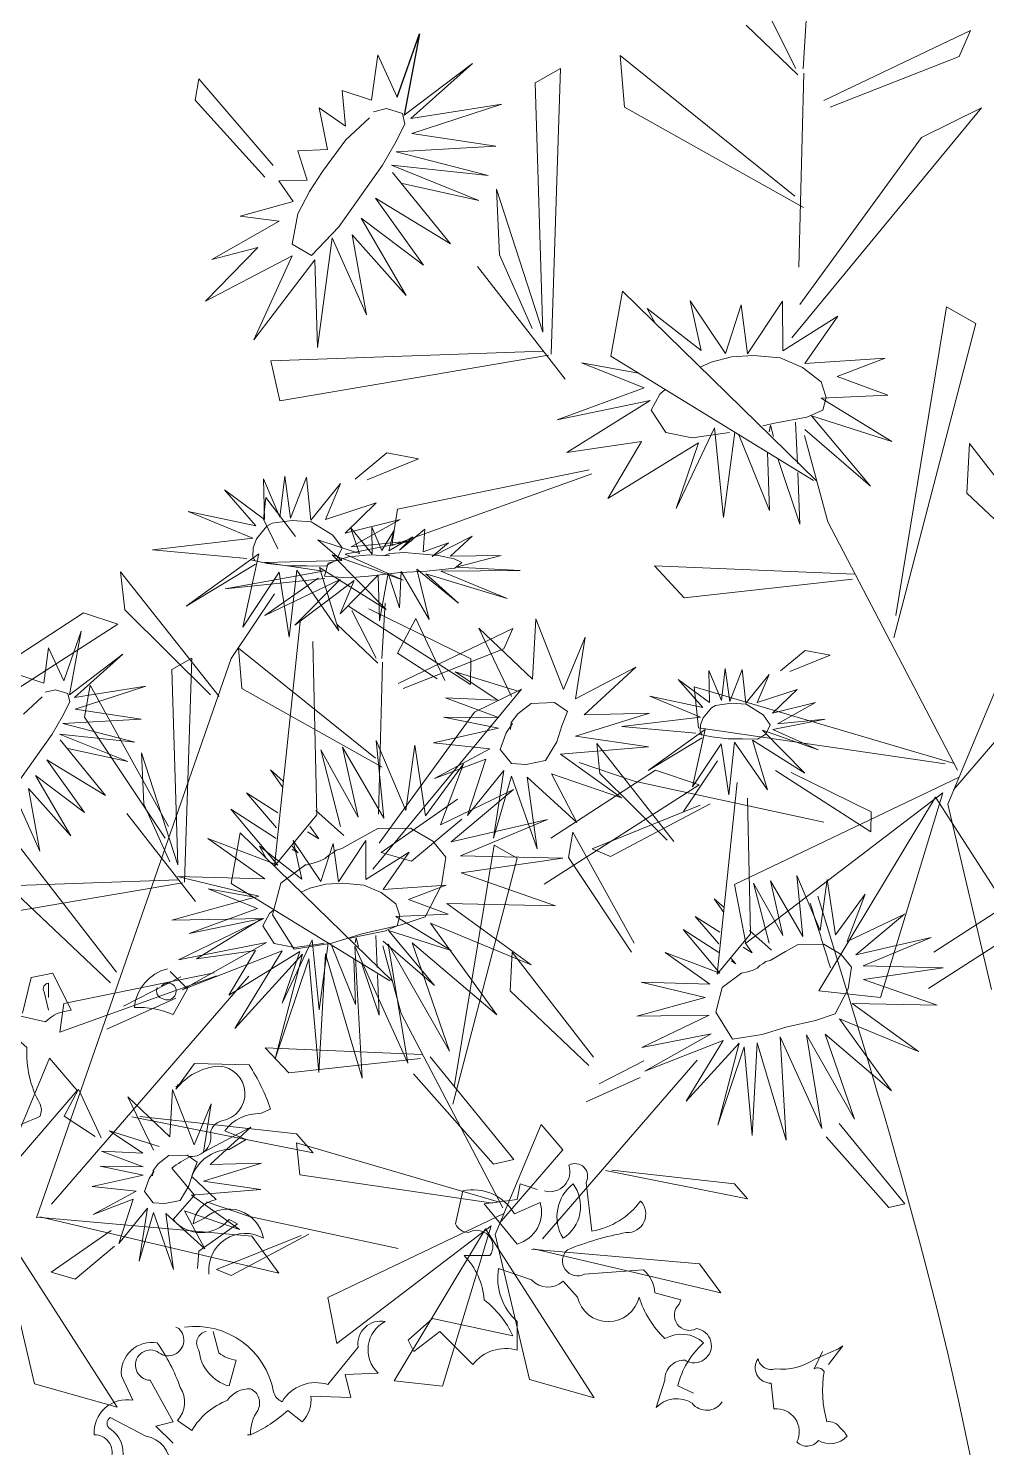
# Model space of a CAD drawing. Header units: millimetres. Extents: x 2033 to 2295, y 1536 to 1691.
# Drawn here: x 2145.155 to 2145.559, y 1628.436 to 1629.035 of the extents above; entities that cross this region are included whole.
import ezdxf

# ---------------------------------------------------------------- set-up
doc = ezdxf.new("R2010")
doc.units = ezdxf.units.MM
doc.layers.add('Verde', color=58, linetype='Continuous', lineweight=13)

# ---------------------------------------------------------------- blocks, each defined once
blk = doc.blocks.new('verdess')
at = {"lineweight": 0}
for points in [[(737.46196, 507.71581, 0.315994), (737.44804, 507.69947, -0.114075), (737.46438, 507.69644), (737.47043, 507.70734), (737.46317, 507.7146)], [(737.39297, 507.62443), (737.36513, 507.64984, 0.636124), (737.35968, 507.63169, -0.212875), (737.32821, 507.62745, -0.040161), (737.31066, 507.60324, -0.538727), (737.31792, 507.61414, -0.038391), (737.32337, 507.6329, 0.023422), (737.35424, 507.64924, -0.778931), (737.37723, 507.64198), (737.38571, 507.63411, -0.14267), (737.38692, 507.668), (737.39297, 507.66558), (737.37602, 507.68071, -0.349304), (737.38692, 507.68676), (737.38389, 507.69947), (737.41052, 507.69342, -0.186783), (737.42141, 507.69826), (737.41355, 507.71399), (737.40447, 507.71218), (737.40084, 507.69705)], [(737.41173, 507.70371), (737.41173, 507.70976, 0.535172), (737.40991, 507.70613), (737.41173, 507.69826)], [(737.45954, 507.70855, -0.449051), (737.46499, 507.70855, -0.780762), (737.46015, 507.7031, -0.5), (737.45772, 507.70794)], [(737.39236, 507.62745, -0.04158), (737.39055, 507.64621, 0.012192), (737.4081, 507.65348, 0.248367), (737.4081, 507.65892, -0.13884), (737.40265, 507.68252), (737.38813, 507.69523), (737.39115, 507.70068)], [(737.47951, 507.5869, -0.61586), (737.50251, 507.60203, 0.591492), (737.4777, 507.61051), (737.47285, 507.60809, -0.334061), (737.48254, 507.61837), (737.47225, 507.62806, -0.300079), (737.48798, 507.63956), (737.49525, 507.64379), (737.48617, 507.64742, -0.24559), (737.5013, 507.65469), (737.50553, 507.6565, 0.064346), (737.49646, 507.67526), (737.47346, 507.67587), (737.46559, 507.66497, -0.216293), (737.48375, 507.67466, -0.89946), (737.48496, 507.65166, 0.265564), (737.48012, 507.64682, -0.5), (737.47164, 507.63653, 0.034439), (737.46378, 507.63169), (737.47346, 507.62019), (737.46438, 507.6099, 0.461777), (737.48798, 507.6099), (737.49162, 507.60809), (737.47528, 507.59659), (737.47467, 507.58932)], [(737.62113, 507.622, 0.600372), (737.63142, 507.6329, -0.753342), (737.63868, 507.62564), (737.6411, 507.60506, 0.194229), (737.66168, 507.61777, -0.678314), (737.65562, 507.60445, 0.051498), (737.63081, 507.59719, 0.881622), (737.63807, 507.5869), (737.66289, 507.58872, -0.201935), (737.66773, 507.57904), (737.67862, 507.57601), (737.67802, 507.57419, 0.881622), (737.68528, 507.56391, -1.244614), (737.68044, 507.55059, 0.436066), (737.67196, 507.54212), (737.66833, 507.53062, -0.359619), (737.68346, 507.53244, 0.522507), (737.69617, 507.53304)], [(737.68407, 507.53667), (737.67741, 507.5397, -0.157089), (737.6883, 507.55785, 0.333328), (737.67196, 507.55967, -0.128128), (737.66107, 507.57722, -0.797302), (737.63505, 507.57722), (737.62899, 507.58388, -0.408356), (737.61568, 507.58448), (737.60176, 507.58932, 0.259506), (737.60963, 507.56693), (737.60963, 507.55483, 0.302765), (737.59087, 507.54878), (737.57695, 507.5627), (737.56605, 507.55422), (737.56363, 507.55906), (737.57392, 507.56814), (737.60781, 507.56088, 0.117401), (737.59571, 507.57601, 0.173203), (737.58724, 507.59477), (737.59813, 507.59477, 0.806671), (737.58905, 507.60445, -0.276978), (737.58361, 507.60809), (737.58663, 507.622, -0.330963), (737.60842, 507.61232), (737.61931, 507.61716, -0.419418), (737.60963, 507.59961), (737.59571, 507.61656), (737.60963, 507.61837), (737.61084, 507.62503), (737.6181, 507.62261)], [(737.63323, 507.62503, -0.434998), (737.62899, 507.60203, -0.383423), (737.63323, 507.62503)], [(737.46922, 507.56451, -0.4021), (737.50675, 507.53728, 0.236053), (737.51038, 507.53304, -0.350769), (737.52974, 507.5403), (737.54245, 507.55604, -0.513931), (737.55395, 507.56693, 0.519897), (737.55092, 507.54515), (737.53701, 507.54454), (737.53943, 507.53486), (737.52248, 507.53546, -0.233566), (737.51885, 507.52457), (737.5128, 507.52941, -0.081039), (737.49706, 507.51912), (737.49585, 507.51912), (737.49706, 507.51912, -0.147995), (737.50009, 507.52941, 0.442368), (737.49706, 507.53849, 0.265564), (737.48738, 507.53365, 0.169403), (737.47225, 507.52094), (737.4662, 507.52517, 0.349014), (737.46741, 507.53909, 0.066803), (737.45772, 507.55785, 0.501038), (737.44259, 507.54393), (737.44744, 507.53365, 0.492294), (737.4311, 507.51912, -0.5), (737.43836, 507.50944, -0.4142)], [(737.46559, 507.56451), (737.4668, 507.56391, -1.00415), (737.45772, 507.55422, 1.247116), (737.4547, 507.54212), (737.46438, 507.52457), (737.45712, 507.52275), (737.46438, 507.51549)], [(737.4783, 507.5627, 0.54657), (737.47528, 507.55483, 0.310577), (737.48798, 507.5397), (737.49101, 507.55059, -0.131805), (737.48375, 507.55362), (737.48133, 507.5627)], [(737.73854, 507.55422), (737.7349, 507.54696, -0.4142), (737.73914, 507.54575, 0.112411), (737.74035, 507.52457, -0.302765), (737.7458, 507.52215, -0.099014), (737.74882, 507.51852, -0.357651), (737.73672, 507.5167, -0.463791), (737.72764, 507.5161, 0.593826), (737.71796, 507.53002), (737.71675, 507.54091, -0.62767), (737.7113, 507.5512, 0.457672), (737.71856, 507.54696, 0.184982), (737.73551, 507.5512), (737.74519, 507.55543), (737.74701, 507.55664), (737.74096, 507.54878)], [(737.44562, 507.47978, 0.333328), (737.44804, 507.48281, -0.5), (737.45046, 507.48705), (737.46196, 507.49068), (737.45046, 507.49976, -0.099014), (737.45228, 507.50823), (737.45651, 507.50823, 0.663971), (737.46317, 507.50581, 0.376755), (737.45288, 507.51852), (737.43775, 507.52638, 0.5), (737.43775, 507.52154, -0.682281), (737.43352, 507.49976), (737.43594, 507.49249)]]:
    blk.add_lwpolyline(points, format="xyb", dxfattribs=at)
blk.add_lwpolyline([(737.46559, 507.66618), (737.4662, 507.66558), (737.4662, 507.66679), (737.46741, 507.66679)], dxfattribs=at)
for points in [[(737.82526, 507.1911), (737.81125, 507.45012), (737.73652, 507.74647)], [(737.73327, 507.74349), (737.74186, 507.71616)]]:
    blk.add_spline(points, degree=3, dxfattribs=at)

msp = doc.modelspace()

# ---------------------------------------------------------------- linework, layer by layer
at = {"color": 50, "linetype": 'Continuous'}
for p, q in [((2145.31049, 1629.00578), (2145.3198, 1629.03253)), ((2145.3198, 1629.03253), (2145.31341, 1628.99819))]:
    msp.add_line(p, q, dxfattribs=at)
at = {"layer": 'Verde', "color": 86, "linetype": 'Continuous'}
for p, q in [((2145.48181, 1629.0177), (2145.48358, 1629.04754)), ((2145.47865, 1629.01789), (2145.46569, 1629.04354)), ((2145.45775, 1629.03612), (2145.47956, 1629.0152)), ((2145.49055, 1629.00432), (2145.55242, 1629.0339)), ((2145.55242, 1629.0339), (2145.54756, 1629.02294)), ((2145.47828, 1628.96395), (2145.4045, 1629.02329)), ((2145.4045, 1629.02329), (2145.40641, 1629.00156)), ((2145.54756, 1629.02294), (2145.49322, 1629.00148)), ((2145.37937, 1629.01786), (2145.36864, 1629.01182)), ((2145.37542, 1628.89729), (2145.37937, 1629.01786)), ((2145.48208, 1629.01583), (2145.47991, 1628.93394)), ((2145.22675, 1629.01356), (2145.22512, 1629.00445)), ((2145.25806, 1628.97687), (2145.22675, 1629.01356)), ((2145.36864, 1629.01182), (2145.3719, 1628.90658)), ((2145.22512, 1629.00445), (2145.25459, 1628.97196)), ((2145.40641, 1629.00156), (2145.48192, 1628.95917)), ((2145.55712, 1629.00119), (2145.47699, 1628.90417)), ((2145.5317, 1628.98875), (2145.55712, 1629.00119)), ((2145.48038, 1628.91827), (2145.5317, 1628.98875)), ((2145.35228, 1628.96693), (2145.35362, 1628.93921)), ((2145.3719, 1628.90658), (2145.35228, 1628.96693)), ((2145.35362, 1628.93921), (2145.36746, 1628.90812)), ((2145.34431, 1628.93429), (2145.38137, 1628.88674)), ((2145.40061, 1628.89642), (2145.40553, 1628.92381)), ((2145.40553, 1628.92381), (2145.48748, 1628.84378)), ((2145.52083, 1628.787), (2145.54234, 1628.91719)), ((2145.54234, 1628.91719), (2145.55467, 1628.91018)), ((2145.55467, 1628.91018), (2145.52005, 1628.77752)), ((2145.2571, 1628.89449), (2145.37206, 1628.89848)), ((2145.37428, 1628.89691), (2145.26087, 1628.87754)), ((2145.48615, 1628.84397), (2145.40061, 1628.89642)), ((2145.26087, 1628.87754), (2145.2571, 1628.89449)), ((2145.29264, 1628.84453), (2145.30602, 1628.85556)), ((2145.30602, 1628.85556), (2145.31939, 1628.85312)), ((2145.55195, 1628.85954), (2145.55089, 1628.8386)), ((2145.59589, 1628.80296), (2145.55195, 1628.85954)), ((2145.31939, 1628.85312), (2145.2978, 1628.8442)), ((2145.39146, 1628.8484), (2145.3105, 1628.83183)), ((2145.30819, 1628.81644), (2145.39264, 1628.84675)), ((2145.25502, 1628.83683), (2145.25399, 1628.82767)), ((2145.26745, 1628.82031), (2145.25502, 1628.83683)), ((2145.55089, 1628.8386), (2145.59333, 1628.79842)), ((2145.3105, 1628.83183), (2145.30819, 1628.81644)), ((2145.25399, 1628.82767), (2145.25999, 1628.81508)), ((2145.49221, 1628.82651), (2145.5469, 1628.72164)), ((2145.5035, 1628.80435), (2145.41898, 1628.80793)), ((2145.41898, 1628.80793), (2145.43158, 1628.79442)), ((2145.19371, 1628.80541), (2145.19542, 1628.78932)), ((2145.23525, 1628.7527), (2145.19371, 1628.80541)), ((2145.43158, 1628.79442), (2145.50261, 1628.80225)), ((2145.24042, 1628.76875), (2145.25871, 1628.79611)), ((2145.19542, 1628.78932), (2145.23158, 1628.75343)), ((2145.34136, 1628.75789), (2145.28992, 1628.79085)), ((2145.3015, 1628.76893), (2145.29135, 1628.78902)), ((2145.29841, 1628.78977), (2145.34158, 1628.76863)), ((2145.30398, 1628.76878), (2145.30536, 1628.79215)), ((2145.14127, 1628.75033), (2145.19255, 1628.78325)), ((2145.1781, 1628.78803), (2145.14356, 1628.7656)), ((2145.19255, 1628.78325), (2145.1781, 1628.78803)), ((2145.25865, 1628.6812), (2145.26943, 1628.78433)), ((2145.28513, 1628.78321), (2145.30221, 1628.76682)), ((2145.31828, 1628.78563), (2145.31054, 1628.77112)), ((2145.33058, 1628.75949), (2145.31828, 1628.78563)), ((2145.31082, 1628.7583), (2145.35929, 1628.78147)), ((2145.35929, 1628.78147), (2145.35548, 1628.77289)), ((2145.30121, 1628.72668), (2145.24341, 1628.77316)), ((2145.24341, 1628.77316), (2145.24492, 1628.75614)), ((2145.27487, 1628.77592), (2145.27645, 1628.70286)), ((2145.31054, 1628.77112), (2145.32725, 1628.76024)), ((2145.35548, 1628.77289), (2145.31291, 1628.75608)), ((2145.47217, 1628.76355), (2145.48265, 1628.77219)), ((2145.49312, 1628.77028), (2145.47621, 1628.7633)), ((2145.48265, 1628.77219), (2145.49312, 1628.77028)), ((2145.24042, 1628.76875), (2145.15816, 1628.5327)), ((2145.22373, 1628.76891), (2145.21532, 1628.76417)), ((2145.22064, 1628.67446), (2145.22373, 1628.76891)), ((2145.30418, 1628.76732), (2145.30249, 1628.70317)), ((2145.34158, 1628.76863), (2145.34136, 1628.75789)), ((2145.54288, 1628.70727), (2145.56756, 1628.76657)), ((2145.21532, 1628.76417), (2145.21788, 1628.68174)), ((2145.18085, 1628.75761), (2145.17852, 1628.7441)), ((2145.21384, 1628.69786), (2145.18085, 1628.75761)), ((2145.24492, 1628.75614), (2145.30406, 1628.72293)), ((2145.36296, 1628.75585), (2145.3002, 1628.67985)), ((2145.34306, 1628.7461), (2145.36296, 1628.75585)), ((2145.54514, 1628.72469), (2145.43579, 1628.75678)), ((2145.43579, 1628.75678), (2145.43759, 1628.73953)), ((2145.57923, 1628.75299), (2145.5452, 1628.7134)), ((2145.17852, 1628.7441), (2145.21247, 1628.69297)), ((2145.30286, 1628.6909), (2145.34306, 1628.7461)), ((2145.43759, 1628.73953), (2145.54168, 1628.72428)), ((2145.20252, 1628.72901), (2145.20356, 1628.7073)), ((2145.21788, 1628.68174), (2145.20252, 1628.72901)), ((2145.39467, 1628.73291), (2145.39602, 1628.7203)), ((2145.42721, 1628.69162), (2145.39467, 1628.73291)), ((2145.41943, 1628.72164), (2145.37533, 1628.693)), ((2145.39602, 1628.7203), (2145.42434, 1628.69219)), ((2145.41041, 1628.71699), (2145.4905, 1628.69973)), ((2145.43787, 1628.71553), (2145.41943, 1628.72164)), ((2145.44554, 1628.63561), (2145.45399, 1628.7164)), ((2145.5476, 1628.71865), (2145.45275, 1628.67348)), ((2145.51034, 1628.69569), (2145.47004, 1628.7215)), ((2145.47669, 1628.72066), (2145.5105, 1628.7041)), ((2145.37241, 1628.6735), (2145.43787, 1628.71553)), ((2145.45759, 1628.64864), (2145.54076, 1628.71204)), ((2145.48843, 1628.62857), (2145.53762, 1628.71034)), ((2145.54076, 1628.71204), (2145.51444, 1628.62566)), ((2145.53762, 1628.71034), (2145.59614, 1628.61925)), ((2145.20356, 1628.7073), (2145.21441, 1628.68294)), ((2145.33586, 1628.70947), (2145.30365, 1628.68698)), ((2145.39266, 1628.68852), (2145.43838, 1628.70685)), ((2145.44253, 1628.70746), (2145.4005, 1628.68522)), ((2145.45825, 1628.70981), (2145.45949, 1628.65258)), ((2145.56131, 1628.62915), (2145.54288, 1628.70727)), ((2145.19627, 1628.70344), (2145.2253, 1628.6662)), ((2145.27645, 1628.70286), (2145.25865, 1628.6812)), ((2145.31654, 1628.6832), (2145.33767, 1628.70106)), ((2145.5105, 1628.7041), (2145.51034, 1628.69569)), ((2145.192, 1628.63647), (2145.14806, 1628.69305)), ((2145.24037, 1628.67378), (2145.24422, 1628.69523)), ((2145.24422, 1628.69523), (2145.30841, 1628.63255)), ((2145.3846, 1628.69547), (2145.38277, 1628.68488)), ((2145.41044, 1628.64866), (2145.3846, 1628.69547)), ((2145.30365, 1628.68698), (2145.31654, 1628.6832)), ((2145.33454, 1628.58807), (2145.35139, 1628.69005)), ((2145.35139, 1628.69005), (2145.36105, 1628.68456)), ((2145.4005, 1628.68522), (2145.39266, 1628.68852)), ((2145.36105, 1628.68456), (2145.33393, 1628.58064)), ((2145.38277, 1628.68488), (2145.40937, 1628.64484)), ((2145.12796, 1628.67227), (2145.21801, 1628.67539)), ((2145.21975, 1628.67416), (2145.13091, 1628.65899)), ((2145.147, 1628.6721), (2145.18943, 1628.63192)), ((2145.30737, 1628.63269), (2145.24037, 1628.67378)), ((2145.45275, 1628.67348), (2145.45759, 1628.64864)), ((2145.53465, 1628.62958), (2145.58593, 1628.6625)), ((2145.57148, 1628.66729), (2145.53694, 1628.64486)), ((2145.45949, 1628.65258), (2145.44554, 1628.63561)), ((2145.35892, 1628.64489), (2145.35809, 1628.62849)), ((2145.39333, 1628.60057), (2145.35892, 1628.64489)), ((2145.24779, 1628.63471), (2145.16448, 1628.53855)), ((2145.16798, 1628.61113), (2145.23413, 1628.63487)), ((2145.2332, 1628.63616), (2145.16978, 1628.62319)), ((2145.19498, 1628.62206), (2145.21911, 1628.63437)), ((2145.35809, 1628.62849), (2145.39133, 1628.59701)), ((2145.51444, 1628.62566), (2145.48843, 1628.62857)), ((2145.16978, 1628.62319), (2145.16798, 1628.61113)), ((2145.18792, 1628.61239), (2145.21701, 1628.62537)), ((2145.31212, 1628.61902), (2145.35496, 1628.53687)), ((2145.32096, 1628.60166), (2145.25476, 1628.60447)), ((2145.25476, 1628.60447), (2145.26463, 1628.59388)), ((2145.13899, 1628.54078), (2145.16367, 1628.60008)), ((2145.16367, 1628.60008), (2145.17534, 1628.58649)), ((2145.26463, 1628.59388), (2145.32027, 1628.60001)), ((2145.35972, 1628.55732), (2145.32439, 1628.60066)), ((2145.43703, 1628.5992), (2145.37178, 1628.52388)), ((2145.39567, 1628.58929), (2145.41457, 1628.59893)), ((2145.31725, 1628.59344), (2145.35113, 1628.55535)), ((2145.39014, 1628.58171), (2145.41293, 1628.59188)), ((2145.17534, 1628.58649), (2145.14131, 1628.5469)), ((2145.17588, 1628.587), (2145.16982, 1628.57563)), ((2145.18551, 1628.56652), (2145.17588, 1628.587)), ((2145.16982, 1628.57563), (2145.18291, 1628.56711)), ((2145.27492, 1628.56016), (2145.19849, 1628.57539)), ((2145.20186, 1628.57551), (2145.268, 1628.56817)), ((2145.52472, 1628.53858), (2145.49704, 1628.57253)), ((2145.268, 1628.56817), (2145.27492, 1628.56016)), ((2145.35181, 1628.52562), (2145.37115, 1628.57207)), ((2145.37115, 1628.57207), (2145.38029, 1628.56143)), ((2145.49145, 1628.56687), (2145.51798, 1628.53703)), ((2145.35358, 1628.53926), (2145.26792, 1628.5644)), ((2145.26792, 1628.5644), (2145.26934, 1628.55089)), ((2145.38029, 1628.56143), (2145.35363, 1628.53042)), ((2145.35113, 1628.55535), (2145.35972, 1628.55732)), ((2145.26934, 1628.55089), (2145.35087, 1628.53894)), ((2145.45829, 1628.5408), (2145.39842, 1628.55273)), ((2145.40106, 1628.55282), (2145.45287, 1628.54708)), ((2145.13373, 1628.54385), (2145.19225, 1628.45275)), ((2145.45287, 1628.54708), (2145.45829, 1628.5408)), ((2145.15741, 1628.46266), (2145.13899, 1628.54078)), ((2145.24804, 1628.53323), (2145.22992, 1628.53943)), ((2145.51798, 1628.53703), (2145.52472, 1628.53858)), ((2145.15849, 1628.53302), (2145.24907, 1628.52497)), ((2145.26054, 1628.50935), (2145.15965, 1628.53311)), ((2145.24804, 1628.53323), (2145.31078, 1628.51971)), ((2145.35551, 1628.53453), (2145.28121, 1628.49915)), ((2145.18965, 1628.52734), (2145.16442, 1628.50972)), ((2145.23415, 1628.51093), (2145.26995, 1628.52529)), ((2145.27321, 1628.52577), (2145.24029, 1628.50834)), ((2145.24907, 1628.52497), (2145.26054, 1628.50935)), ((2145.285, 1628.47969), (2145.35015, 1628.52935)), ((2145.30916, 1628.46397), (2145.34769, 1628.52802)), ((2145.35015, 1628.52935), (2145.32954, 1628.46169)), ((2145.34769, 1628.52802), (2145.39353, 1628.45667)), ((2145.36625, 1628.46443), (2145.35181, 1628.52562)), ((2145.17452, 1628.50676), (2145.19107, 1628.52076)), ((2145.36709, 1628.51954), (2145.43804, 1628.51324)), ((2145.44703, 1628.501), (2145.368, 1628.51961)), ((2145.43804, 1628.51324), (2145.44703, 1628.501)), ((2145.16442, 1628.50972), (2145.17452, 1628.50676)), ((2145.24029, 1628.50834), (2145.23415, 1628.51093)), ((2145.28121, 1628.49915), (2145.285, 1628.47969)), ((2145.19225, 1628.45275), (2145.15741, 1628.46266)), ((2145.32954, 1628.46169), (2145.30916, 1628.46397)), ((2145.39353, 1628.45667), (2145.36625, 1628.46443))]:
    msp.add_line(p, q, dxfattribs=at)
at = {"layer": 'Verde', "color": 50, "linetype": 'Continuous'}
for p, q in [((2145.29964, 1629.00451), (2145.30222, 1629.02356)), ((2145.30222, 1629.02356), (2145.31049, 1629.00578)), ((2145.31341, 1628.99819), (2145.34225, 1629.02003)), ((2145.34225, 1629.02003), (2145.31619, 1628.9968)), ((2145.28725, 1629.00858), (2145.29964, 1629.00451)), ((2145.28868, 1628.99349), (2145.28725, 1629.00858)), ((2145.27755, 1629.0013), (2145.28868, 1628.99349)), ((2145.28108, 1628.98368), (2145.27755, 1629.0013)), ((2145.30046, 1628.99954), (2145.30587, 1629.00092)), ((2145.30587, 1629.00092), (2145.31267, 1628.99888)), ((2145.31267, 1628.99888), (2145.31362, 1628.99435)), ((2145.31619, 1628.9968), (2145.35462, 1629.00278)), ((2145.35462, 1629.00278), (2145.3166, 1628.9904)), ((2145.28869, 1628.98781), (2145.29875, 1628.99705)), ((2145.31362, 1628.99435), (2145.30959, 1628.98632)), ((2145.27886, 1628.97441), (2145.28869, 1628.98781)), ((2145.30959, 1628.98632), (2145.30419, 1628.97702)), ((2145.3166, 1628.9904), (2145.35203, 1628.98501)), ((2145.26844, 1628.98313), (2145.28108, 1628.98368)), ((2145.27242, 1628.9707), (2145.26844, 1628.98313)), ((2145.35203, 1628.98501), (2145.30995, 1628.98271)), ((2145.30995, 1628.98271), (2145.34877, 1628.97265)), ((2145.27348, 1628.96596), (2145.27886, 1628.97441)), ((2145.30419, 1628.97702), (2145.29532, 1628.96455)), ((2145.30807, 1628.977), (2145.34492, 1628.96218)), ((2145.34877, 1628.97265), (2145.30807, 1628.977)), ((2145.30839, 1628.97391), (2145.33289, 1628.9439)), ((2145.26046, 1628.97041), (2145.27242, 1628.9707)), ((2145.26656, 1628.96178), (2145.26046, 1628.97041)), ((2145.34492, 1628.96218), (2145.31263, 1628.96932)), ((2145.26844, 1628.95646), (2145.27348, 1628.96596)), ((2145.29532, 1628.96455), (2145.28585, 1628.95107)), ((2145.3013, 1628.96308), (2145.32152, 1628.93477)), ((2145.33289, 1628.9439), (2145.3013, 1628.96308)), ((2145.24411, 1628.95554), (2145.26656, 1628.96178)), ((2145.26615, 1628.94375), (2145.26844, 1628.95646)), ((2145.23216, 1628.93726), (2145.26057, 1628.95339)), ((2145.26057, 1628.95339), (2145.24411, 1628.95554)), ((2145.28585, 1628.95107), (2145.2742, 1628.93892)), ((2145.29523, 1628.95468), (2145.31423, 1628.9221)), ((2145.32152, 1628.93477), (2145.29523, 1628.95468)), ((2145.28302, 1628.94635), (2145.27686, 1628.90014)), ((2145.29753, 1628.91384), (2145.28302, 1628.94635)), ((2145.29137, 1628.94764), (2145.29753, 1628.91384)), ((2145.31423, 1628.9221), (2145.29137, 1628.94764)), ((2145.22956, 1628.9196), (2145.2516, 1628.9423)), ((2145.2661, 1628.93882), (2145.22956, 1628.9196)), ((2145.2516, 1628.9423), (2145.23216, 1628.93726)), ((2145.24988, 1628.90329), (2145.2661, 1628.93882)), ((2145.2742, 1628.93892), (2145.26615, 1628.94375)), ((2145.27564, 1628.9371), (2145.24988, 1628.90329)), ((2145.27686, 1628.90014), (2145.27564, 1628.9371)), ((2145.4159, 1628.9166), (2145.43874, 1628.89888)), ((2145.41952, 1628.91014), (2145.4159, 1628.9166)), ((2145.43402, 1628.91972), (2145.44894, 1628.89753)), ((2145.43874, 1628.89888), (2145.43402, 1628.91972)), ((2145.44894, 1628.89753), (2145.45562, 1628.91807)), ((2145.45562, 1628.91807), (2145.45835, 1628.8974)), ((2145.45835, 1628.8974), (2145.47309, 1628.91964)), ((2145.47309, 1628.91964), (2145.47317, 1628.89865)), ((2145.47317, 1628.89865), (2145.49644, 1628.91331)), ((2145.49644, 1628.91331), (2145.48247, 1628.89327)), ((2145.44301, 1628.89396), (2145.45155, 1628.89612)), ((2145.45155, 1628.89612), (2145.46064, 1628.89672)), ((2145.46064, 1628.89672), (2145.47202, 1628.89567)), ((2145.41229, 1628.88927), (2145.38827, 1628.89368)), ((2145.4147, 1628.88309), (2145.38827, 1628.89368)), ((2145.4383, 1628.89181), (2145.44301, 1628.89396)), ((2145.47202, 1628.89567), (2145.48147, 1628.89169)), ((2145.48147, 1628.89169), (2145.48936, 1628.88556)), ((2145.48247, 1628.89327), (2145.51644, 1628.89558)), ((2145.51644, 1628.89558), (2145.49609, 1628.88779)), ((2145.48936, 1628.88556), (2145.49151, 1628.87898)), ((2145.49609, 1628.88779), (2145.51748, 1628.88003)), ((2145.3779, 1628.86952), (2145.4147, 1628.88309)), ((2145.41767, 1628.87368), (2145.42129, 1628.88039)), ((2145.42351, 1628.88238), (2145.42129, 1628.88039)), ((2145.51748, 1628.88003), (2145.48938, 1628.87871)), ((2145.48938, 1628.87871), (2145.51917, 1628.86045)), ((2145.49151, 1628.87898), (2145.49003, 1628.87361)), ((2145.41727, 1628.87772), (2145.3779, 1628.86952)), ((2145.38198, 1628.85581), (2145.41727, 1628.87772)), ((2145.42384, 1628.8642), (2145.41767, 1628.87368)), ((2145.49003, 1628.87361), (2145.48327, 1628.87073)), ((2145.4443, 1628.86621), (2145.42814, 1628.83208)), ((2145.44809, 1628.82838), (2145.4443, 1628.86621)), ((2145.46479, 1628.86697), (2145.46967, 1628.86818)), ((2145.46802, 1628.86728), (2145.46747, 1628.86451)), ((2145.46926, 1628.86245), (2145.46802, 1628.86728)), ((2145.48327, 1628.87073), (2145.46967, 1628.86818)), ((2145.47933, 1628.85118), (2145.47861, 1628.86855)), ((2145.4853, 1628.87121), (2145.5102, 1628.84155)), ((2145.51917, 1628.86045), (2145.4853, 1628.87121)), ((2145.41361, 1628.8604), (2145.38198, 1628.85581)), ((2145.39935, 1628.83638), (2145.41361, 1628.8604)), ((2145.43497, 1628.86195), (2145.42384, 1628.8642)), ((2145.44767, 1628.8638), (2145.43497, 1628.86195)), ((2145.45074, 1628.86425), (2145.44767, 1628.8638)), ((2145.45288, 1628.86437), (2145.44809, 1628.82838)), ((2145.45468, 1628.86326), (2145.46762, 1628.83128)), ((2145.49221, 1628.82651), (2145.48238, 1628.86299)), ((2145.5102, 1628.84155), (2145.48247, 1628.86542)), ((2145.43764, 1628.8598), (2145.39935, 1628.83638)), ((2145.42814, 1628.83208), (2145.43764, 1628.8598)), ((2145.46678, 1628.85585), (2145.46762, 1628.83128)), ((2145.47106, 1628.85322), (2145.48039, 1628.82553)), ((2145.25406, 1628.84471), (2145.26093, 1628.82853)), ((2145.25437, 1628.82749), (2145.25406, 1628.84471)), ((2145.26093, 1628.82853), (2145.26295, 1628.84583)), ((2145.26295, 1628.84583), (2145.26536, 1628.82802)), ((2145.26536, 1628.82802), (2145.27212, 1628.84536)), ((2145.27212, 1628.84536), (2145.27396, 1628.82719)), ((2145.27396, 1628.82719), (2145.28657, 1628.84263)), ((2145.28657, 1628.84263), (2145.28015, 1628.82746)), ((2145.47949, 1628.84739), (2145.48039, 1628.82553)), ((2145.23753, 1628.84), (2145.25437, 1628.82749)), ((2145.25078, 1628.82475), (2145.23753, 1628.84)), ((2145.22228, 1628.83089), (2145.25078, 1628.82475)), ((2145.24954, 1628.81962), (2145.22228, 1628.83089)), ((2145.28015, 1628.82746), (2145.3016, 1628.83447)), ((2145.3016, 1628.83447), (2145.28844, 1628.82178)), ((2145.25103, 1628.81931), (2145.25545, 1628.82468)), ((2145.25545, 1628.82468), (2145.25768, 1628.82593)), ((2145.25768, 1628.82593), (2145.26612, 1628.82712)), ((2145.26612, 1628.82712), (2145.27419, 1628.82656)), ((2145.27419, 1628.82656), (2145.28334, 1628.82085)), ((2145.28844, 1628.82178), (2145.31162, 1628.82754)), ((2145.31162, 1628.82754), (2145.29105, 1628.81598)), ((2145.20716, 1628.81462), (2145.24954, 1628.81962)), ((2145.24969, 1628.81556), (2145.25103, 1628.81931)), ((2145.28334, 1628.82085), (2145.28721, 1628.81547)), ((2145.31672, 1628.81851), (2145.28853, 1628.8129)), ((2145.29105, 1628.81598), (2145.31672, 1628.81851)), ((2145.24702, 1628.81107), (2145.20716, 1628.81462)), ((2145.25204, 1628.81296), (2145.22142, 1628.79087)), ((2145.24522, 1628.78201), (2145.25204, 1628.81296)), ((2145.24946, 1628.81179), (2145.24969, 1628.81556)), ((2145.28295, 1628.81257), (2145.30578, 1628.78949)), ((2145.31292, 1628.80194), (2145.28295, 1628.81257)), ((2145.28721, 1628.81547), (2145.28475, 1628.81046)), ((2145.28853, 1628.8129), (2145.31292, 1628.80194)), ((2145.22142, 1628.79087), (2145.25057, 1628.80856)), ((2145.25563, 1628.80895), (2145.24862, 1628.81044)), ((2145.25047, 1628.80994), (2145.24946, 1628.81179)), ((2145.26451, 1628.80793), (2145.25563, 1628.80895)), ((2145.27218, 1628.80799), (2145.26451, 1628.80793)), ((2145.26801, 1628.80616), (2145.26486, 1628.77786)), ((2145.28578, 1628.78044), (2145.26801, 1628.80616)), ((2145.28022, 1628.80775), (2145.27218, 1628.80799)), ((2145.27758, 1628.80723), (2145.28578, 1628.78044)), ((2145.30578, 1628.78949), (2145.27758, 1628.80723)), ((2145.28475, 1628.81046), (2145.28022, 1628.80775)), ((2145.26066, 1628.80527), (2145.24522, 1628.78201)), ((2145.26486, 1628.77786), (2145.26066, 1628.80527)), ((2145.36892, 1628.7855), (2145.36752, 1628.76004)), ((2145.38069, 1628.7557), (2145.36892, 1628.7855)), ((2145.34484, 1628.78161), (2145.35874, 1628.75283)), ((2145.36752, 1628.76004), (2145.34484, 1628.78161)), ((2145.38982, 1628.77785), (2145.38069, 1628.7557)), ((2145.38566, 1628.75173), (2145.38982, 1628.77785)), ((2145.41122, 1628.76516), (2145.38566, 1628.75173)), ((2145.38933, 1628.74506), (2145.41122, 1628.76516)), ((2145.33496, 1628.76316), (2145.35292, 1628.75122)), ((2145.36185, 1628.75481), (2145.33496, 1628.76316)), ((2145.1527, 1628.74537), (2145.16058, 1628.7526)), ((2145.16192, 1628.75455), (2145.16616, 1628.75564)), ((2145.16616, 1628.75564), (2145.17148, 1628.75404)), ((2145.17148, 1628.75404), (2145.17223, 1628.75049)), ((2145.33079, 1628.75226), (2145.35325, 1628.74386)), ((2145.35292, 1628.75122), (2145.33079, 1628.75226)), ((2145.17223, 1628.75049), (2145.16907, 1628.7442)), ((2145.43958, 1628.74379), (2145.44303, 1628.748)), ((2145.44303, 1628.748), (2145.44478, 1628.74898)), ((2145.44478, 1628.74898), (2145.4514, 1628.74991)), ((2145.4514, 1628.74991), (2145.45771, 1628.74948)), ((2145.45771, 1628.74948), (2145.46488, 1628.745)), ((2145.16907, 1628.7442), (2145.16484, 1628.73691)), ((2145.33002, 1628.74409), (2145.35314, 1628.73936)), ((2145.35325, 1628.74386), (2145.33002, 1628.74409)), ((2145.38571, 1628.73609), (2145.41693, 1628.74576)), ((2145.41693, 1628.74576), (2145.38933, 1628.74506)), ((2145.43835, 1628.73791), (2145.43852, 1628.74086)), ((2145.43852, 1628.74086), (2145.43958, 1628.74379)), ((2145.46488, 1628.745), (2145.46791, 1628.74079)), ((2145.46791, 1628.74079), (2145.46599, 1628.73686)), ((2145.16484, 1628.73691), (2145.1579, 1628.72714)), ((2145.35314, 1628.73936), (2145.32573, 1628.73318)), ((2145.41651, 1628.73152), (2145.38571, 1628.73609)), ((2145.44318, 1628.73568), (2145.43769, 1628.73685)), ((2145.45013, 1628.73488), (2145.44318, 1628.73568)), ((2145.45614, 1628.73493), (2145.45013, 1628.73488)), ((2145.46244, 1628.73474), (2145.45614, 1628.73493)), ((2145.46599, 1628.73686), (2145.46244, 1628.73474)), ((2145.27818, 1628.73024), (2145.28652, 1628.69785)), ((2145.29391, 1628.7019), (2145.27818, 1628.73024)), ((2145.2873, 1628.73138), (2145.29391, 1628.7019)), ((2145.30479, 1628.70144), (2145.2873, 1628.73138)), ((2145.30155, 1628.73423), (2145.30479, 1628.70144)), ((2145.31411, 1628.70463), (2145.30155, 1628.73423)), ((2145.31781, 1628.73216), (2145.31411, 1628.70463)), ((2145.32234, 1628.70237), (2145.31781, 1628.73216)), ((2145.32573, 1628.73318), (2145.34949, 1628.73067)), ((2145.34949, 1628.73067), (2145.3262, 1628.71814)), ((2145.3793, 1628.72849), (2145.41651, 1628.73152)), ((2145.40511, 1628.71006), (2145.3793, 1628.72849)), ((2145.1579, 1628.72714), (2145.15048, 1628.71658)), ((2145.33837, 1628.72433), (2145.32234, 1628.70237)), ((2145.3262, 1628.71814), (2145.34785, 1628.72634)), ((2145.32869, 1628.69866), (2145.33837, 1628.72433)), ((2145.34785, 1628.72634), (2145.34012, 1628.70256)), ((2145.41041, 1628.71699), (2145.38728, 1628.72491)), ((2145.26222, 1628.71433), (2145.25701, 1628.72179)), ((2145.26235, 1628.71699), (2145.25701, 1628.72179)), ((2145.34012, 1628.70256), (2145.35545, 1628.72157)), ((2145.35545, 1628.72157), (2145.35102, 1628.69297)), ((2145.35102, 1628.69297), (2145.35867, 1628.71921)), ((2145.35867, 1628.71921), (2145.36957, 1628.68847)), ((2145.36536, 1628.71872), (2145.38632, 1628.69962)), ((2145.36957, 1628.68847), (2145.36536, 1628.71872)), ((2145.37552, 1628.72008), (2145.40511, 1628.71006)), ((2145.38632, 1628.69962), (2145.37552, 1628.72008)), ((2145.25946, 1628.6974), (2145.24679, 1628.71216)), ((2145.26004, 1628.7037), (2145.24679, 1628.71216)), ((2145.35951, 1628.71351), (2145.32869, 1628.69866)), ((2145.33322, 1628.69147), (2145.35951, 1628.71351)), ((2145.25938, 1628.69276), (2145.24021, 1628.70527)), ((2145.24021, 1628.70527), (2145.26002, 1628.68159)), ((2145.27607, 1628.70465), (2145.28787, 1628.69404)), ((2145.37391, 1628.70086), (2145.33322, 1628.69147)), ((2145.33718, 1628.68555), (2145.37391, 1628.70086)), ((2145.23056, 1628.69278), (2145.25463, 1628.67581)), ((2145.26002, 1628.68159), (2145.23056, 1628.69278)), ((2145.27258, 1628.69569), (2145.27736, 1628.69265)), ((2145.27359, 1628.69805), (2145.27736, 1628.69265)), ((2145.26611, 1628.68837), (2145.2686, 1628.68675)), ((2145.26615, 1628.6896), (2145.2686, 1628.68675)), ((2145.38031, 1628.68455), (2145.33718, 1628.68555)), ((2145.3375, 1628.67833), (2145.38031, 1628.68455)), ((2145.21768, 1628.67686), (2145.25205, 1628.66851)), ((2145.25463, 1628.67581), (2145.21768, 1628.67686)), ((2145.3772, 1628.66446), (2145.3375, 1628.67833)), ((2145.25205, 1628.66851), (2145.21526, 1628.65841)), ((2145.26989, 1628.67017), (2145.27358, 1628.67185)), ((2145.27358, 1628.67185), (2145.28027, 1628.67354)), ((2145.28027, 1628.67354), (2145.28739, 1628.67401)), ((2145.28739, 1628.67401), (2145.29631, 1628.6732)), ((2145.29631, 1628.6732), (2145.30371, 1628.67008)), ((2145.30371, 1628.67008), (2145.30989, 1628.66527)), ((2145.25831, 1628.66278), (2145.25657, 1628.66122)), ((2145.30989, 1628.66527), (2145.31158, 1628.66012)), ((2145.33139, 1628.66539), (2145.3772, 1628.66446)), ((2145.367, 1628.63947), (2145.33139, 1628.66539)), ((2145.21526, 1628.65841), (2145.25418, 1628.65912)), ((2145.25418, 1628.65912), (2145.21808, 1628.64168)), ((2145.25373, 1628.65597), (2145.25657, 1628.66122)), ((2145.31158, 1628.66012), (2145.31041, 1628.65592)), ((2145.32445, 1628.65703), (2145.367, 1628.63947)), ((2145.35254, 1628.61835), (2145.32445, 1628.65703)), ((2145.25857, 1628.64854), (2145.25373, 1628.65597)), ((2145.29065, 1628.65071), (2145.29446, 1628.65166)), ((2145.30512, 1628.65366), (2145.29446, 1628.65166)), ((2145.31041, 1628.65592), (2145.30512, 1628.65366)), ((2145.21808, 1628.64168), (2145.25532, 1628.64892)), ((2145.25532, 1628.64892), (2145.21965, 1628.6289)), ((2145.21965, 1628.6289), (2145.26189, 1628.64537)), ((2145.26189, 1628.64537), (2145.24191, 1628.61266)), ((2145.26728, 1628.64678), (2145.25857, 1628.64854)), ((2145.27724, 1628.64822), (2145.26728, 1628.64678)), ((2145.27964, 1628.64858), (2145.27724, 1628.64822)), ((2145.29253, 1628.64745), (2145.31491, 1628.59804)), ((2145.29569, 1628.59162), (2145.29253, 1628.64745)), ((2145.30669, 1628.64841), (2145.3325, 1628.60303)), ((2145.31491, 1628.59804), (2145.30669, 1628.64841)), ((2145.3167, 1628.64875), (2145.35254, 1628.61835)), ((2145.3325, 1628.60303), (2145.3167, 1628.64875)), ((2145.24191, 1628.61266), (2145.2704, 1628.644)), ((2145.2704, 1628.644), (2145.2589, 1628.59978)), ((2145.2589, 1628.59978), (2145.27312, 1628.64204)), ((2145.27312, 1628.64204), (2145.27742, 1628.59412)), ((2145.27742, 1628.59412), (2145.28018, 1628.64418)), ((2145.28018, 1628.64418), (2145.29569, 1628.59162))]:
    msp.add_line(p, q, dxfattribs=at)
at = {"layer": 'Verde', "color": 221, "linetype": 'Continuous'}
for p, q in [((2145.29075, 1628.82412), (2145.29992, 1628.81291)), ((2145.29451, 1628.81308), (2145.29075, 1628.82412)), ((2145.29978, 1628.82431), (2145.304, 1628.8144)), ((2145.29992, 1628.81291), (2145.29978, 1628.82431)), ((2145.28709, 1628.81024), (2145.27696, 1628.81894)), ((2145.27696, 1628.81894), (2145.29451, 1628.81308)), ((2145.304, 1628.8144), (2145.30896, 1628.82276)), ((2145.30896, 1628.82276), (2145.30684, 1628.81429)), ((2145.30684, 1628.81429), (2145.31706, 1628.8202)), ((2145.31142, 1628.81456), (2145.32207, 1628.82344)), ((2145.31706, 1628.8202), (2145.31142, 1628.81456)), ((2145.32207, 1628.82344), (2145.32133, 1628.8139)), ((2145.32514, 1628.81185), (2145.34204, 1628.82038)), ((2145.34204, 1628.82038), (2145.3329, 1628.81195)), ((2145.32133, 1628.8139), (2145.33212, 1628.81759)), ((2145.33212, 1628.81759), (2145.32514, 1628.81185)), ((2145.3329, 1628.81195), (2145.35435, 1628.81235)), ((2145.35435, 1628.81235), (2145.33528, 1628.80735)), ((2145.25461, 1628.80931), (2145.28709, 1628.81024)), ((2145.27914, 1628.80568), (2145.25461, 1628.80931)), ((2145.31872, 1628.80657), (2145.32388, 1628.78532)), ((2145.33626, 1628.79216), (2145.31872, 1628.80657)), ((2145.33528, 1628.80735), (2145.36234, 1628.80601)), ((2145.23777, 1628.79819), (2145.27914, 1628.80568)), ((2145.27992, 1628.80255), (2145.23777, 1628.79819)), ((2145.25452, 1628.78691), (2145.27701, 1628.80266)), ((2145.28643, 1628.80222), (2145.25452, 1628.78691)), ((2145.2672, 1628.78286), (2145.28643, 1628.80222)), ((2145.29228, 1628.80175), (2145.2672, 1628.78286)), ((2145.30237, 1628.80404), (2145.28634, 1628.7877)), ((2145.28634, 1628.7877), (2145.29228, 1628.80175)), ((2145.30292, 1628.78471), (2145.30237, 1628.80404)), ((2145.30656, 1628.80487), (2145.30292, 1628.78471)), ((2145.31142, 1628.79015), (2145.30656, 1628.80487)), ((2145.31211, 1628.80555), (2145.31142, 1628.79015)), ((2145.32388, 1628.78532), (2145.31211, 1628.80555)), ((2145.32259, 1628.8046), (2145.33626, 1628.79216)), ((2145.35691, 1628.79409), (2145.32259, 1628.8046)), ((2145.36234, 1628.80601), (2145.32886, 1628.80568)), ((2145.32886, 1628.80568), (2145.35691, 1628.79409)), ((2145.16978, 1628.75944), (2145.17707, 1628.7804)), ((2145.17707, 1628.7804), (2145.17207, 1628.7535)), ((2145.16128, 1628.75845), (2145.1633, 1628.77337)), ((2145.1633, 1628.77337), (2145.16978, 1628.75944)), ((2145.17207, 1628.7535), (2145.19465, 1628.7706)), ((2145.19465, 1628.7706), (2145.17424, 1628.75241)), ((2145.44733, 1628.75102), (2145.44891, 1628.76457)), ((2145.44891, 1628.76457), (2145.4508, 1628.75062)), ((2145.4508, 1628.75062), (2145.4561, 1628.7642)), ((2145.4561, 1628.7642), (2145.45754, 1628.74997)), ((2145.15157, 1628.76164), (2145.16128, 1628.75845)), ((2145.429, 1628.76), (2145.44219, 1628.7502)), ((2145.43938, 1628.74806), (2145.429, 1628.76)), ((2145.44195, 1628.76369), (2145.44733, 1628.75102)), ((2145.44219, 1628.7502), (2145.44195, 1628.76369)), ((2145.45754, 1628.74997), (2145.46741, 1628.76206)), ((2145.46741, 1628.76206), (2145.46239, 1628.75018)), ((2145.17424, 1628.75241), (2145.20435, 1628.75709)), ((2145.20435, 1628.75709), (2145.17457, 1628.7474)), ((2145.41706, 1628.75287), (2145.43938, 1628.74806)), ((2145.43841, 1628.74404), (2145.41706, 1628.75287)), ((2145.46239, 1628.75018), (2145.47919, 1628.75567)), ((2145.47919, 1628.75567), (2145.46888, 1628.74573)), ((2145.17457, 1628.7474), (2145.20232, 1628.74317)), ((2145.46888, 1628.74573), (2145.48704, 1628.75024)), ((2145.48704, 1628.75024), (2145.47092, 1628.74119)), ((2145.20232, 1628.74317), (2145.16936, 1628.74137)), ((2145.16936, 1628.74137), (2145.19976, 1628.7335)), ((2145.40521, 1628.74012), (2145.43841, 1628.74404)), ((2145.49103, 1628.74317), (2145.46895, 1628.73877)), ((2145.47092, 1628.74119), (2145.49103, 1628.74317)), ((2145.16788, 1628.7369), (2145.19675, 1628.72529)), ((2145.19976, 1628.7335), (2145.16788, 1628.7369)), ((2145.16814, 1628.73448), (2145.18732, 1628.71097)), ((2145.43643, 1628.73734), (2145.40521, 1628.74012)), ((2145.44037, 1628.73882), (2145.41638, 1628.72152)), ((2145.41638, 1628.72152), (2145.43922, 1628.73538)), ((2145.43502, 1628.71458), (2145.44037, 1628.73882)), ((2145.43913, 1628.73646), (2145.43835, 1628.73791)), ((2145.48246, 1628.72044), (2145.46037, 1628.73433)), ((2145.46037, 1628.73433), (2145.4668, 1628.71335)), ((2145.46458, 1628.73852), (2145.48246, 1628.72044)), ((2145.48805, 1628.73019), (2145.46458, 1628.73852)), ((2145.46895, 1628.73877), (2145.48805, 1628.73019)), ((2145.19675, 1628.72529), (2145.17146, 1628.73088)), ((2145.44712, 1628.7328), (2145.43502, 1628.71458)), ((2145.45041, 1628.71133), (2145.44712, 1628.7328)), ((2145.45287, 1628.7335), (2145.45041, 1628.71133)), ((2145.4668, 1628.71335), (2145.45287, 1628.7335)), ((2145.16258, 1628.726), (2145.17842, 1628.70382)), ((2145.18732, 1628.71097), (2145.16258, 1628.726)), ((2145.43126, 1628.70419), (2145.44559, 1628.72562)), ((2145.15782, 1628.71942), (2145.1727, 1628.69389)), ((2145.17842, 1628.70382), (2145.15782, 1628.71942)), ((2145.15963, 1628.68743), (2145.14826, 1628.71289)), ((2145.1548, 1628.7139), (2145.15963, 1628.68743)), ((2145.1727, 1628.69389), (2145.1548, 1628.7139)), ((2145.25518, 1628.68453), (2145.25234, 1628.68959)), ((2145.25234, 1628.68959), (2145.27024, 1628.6757)), ((2145.26654, 1628.69203), (2145.27823, 1628.67465)), ((2145.27024, 1628.6757), (2145.26654, 1628.69203)), ((2145.27823, 1628.67465), (2145.28346, 1628.69074)), ((2145.28346, 1628.69074), (2145.2856, 1628.67455)), ((2145.2856, 1628.67455), (2145.29715, 1628.69197)), ((2145.29715, 1628.69197), (2145.29721, 1628.67553)), ((2145.29721, 1628.67553), (2145.31543, 1628.68701)), ((2145.31543, 1628.68701), (2145.30449, 1628.67131)), ((2145.46799, 1628.67492), (2145.47316, 1628.65183)), ((2145.48169, 1628.65147), (2145.46799, 1628.67492)), ((2145.47915, 1628.67715), (2145.48169, 1628.65147)), ((2145.48899, 1628.65396), (2145.47915, 1628.67715)), ((2145.49188, 1628.67553), (2145.48899, 1628.65396)), ((2145.49543, 1628.65219), (2145.49188, 1628.67553)), ((2145.24952, 1628.66818), (2145.2307, 1628.67163)), ((2145.25141, 1628.66334), (2145.2307, 1628.67163)), ((2145.30449, 1628.67131), (2145.3311, 1628.67313)), ((2145.3311, 1628.67313), (2145.31516, 1628.66702)), ((2145.47316, 1628.65183), (2145.46084, 1628.67403)), ((2145.46084, 1628.67403), (2145.46738, 1628.64865)), ((2145.50799, 1628.6694), (2145.49543, 1628.65219)), ((2145.50041, 1628.64929), (2145.50799, 1628.6694)), ((2145.22258, 1628.65271), (2145.25141, 1628.66334)), ((2145.31516, 1628.66702), (2145.33191, 1628.66094)), ((2145.44834, 1628.66157), (2145.44426, 1628.66741)), ((2145.44844, 1628.66365), (2145.44426, 1628.66741)), ((2145.25342, 1628.65913), (2145.22258, 1628.65271)), ((2145.22577, 1628.64197), (2145.25342, 1628.65913)), ((2145.33191, 1628.66094), (2145.3099, 1628.6599)), ((2145.3099, 1628.6599), (2145.33324, 1628.64561)), ((2145.44618, 1628.6483), (2145.43626, 1628.65986)), ((2145.44663, 1628.65324), (2145.43626, 1628.65986)), ((2145.52455, 1628.66092), (2145.50041, 1628.64929)), ((2145.50395, 1628.64366), (2145.52455, 1628.66092)), ((2145.29317, 1628.65096), (2145.29274, 1628.64879)), ((2145.29415, 1628.64717), (2145.29317, 1628.65096)), ((2145.30203, 1628.63834), (2145.30147, 1628.65195)), ((2145.30671, 1628.65403), (2145.32621, 1628.6308)), ((2145.33324, 1628.64561), (2145.30671, 1628.65403)), ((2145.44612, 1628.64467), (2145.4311, 1628.65447)), ((2145.4311, 1628.65447), (2145.44661, 1628.63592)), ((2145.45919, 1628.65398), (2145.46843, 1628.64567)), ((2145.53583, 1628.65101), (2145.50395, 1628.64366)), ((2145.50705, 1628.63902), (2145.53583, 1628.65101)), ((2145.25056, 1628.64557), (2145.22577, 1628.64197)), ((2145.23938, 1628.62675), (2145.25056, 1628.64557)), ((2145.26937, 1628.6451), (2145.23938, 1628.62675)), ((2145.27459, 1628.65012), (2145.26194, 1628.62338)), ((2145.26194, 1628.62338), (2145.26937, 1628.6451)), ((2145.27756, 1628.62048), (2145.27459, 1628.65012)), ((2145.28131, 1628.64868), (2145.27756, 1628.62048)), ((2145.28273, 1628.64781), (2145.29286, 1628.62276)), ((2145.31212, 1628.61902), (2145.30442, 1628.64759)), ((2145.32621, 1628.6308), (2145.30449, 1628.6495)), ((2145.44661, 1628.63592), (2145.42354, 1628.64469)), ((2145.42354, 1628.64469), (2145.4424, 1628.63139)), ((2145.45646, 1628.64697), (2145.4602, 1628.64458)), ((2145.45725, 1628.64881), (2145.4602, 1628.64458)), ((2145.2922, 1628.642), (2145.29286, 1628.62276)), ((2145.29555, 1628.63994), (2145.30287, 1628.61825)), ((2145.45139, 1628.64123), (2145.45334, 1628.63996)), ((2145.45142, 1628.64219), (2145.45334, 1628.63996)), ((2145.54084, 1628.63824), (2145.50705, 1628.63902)), ((2145.30216, 1628.63537), (2145.30287, 1628.61825)), ((2145.50731, 1628.63337), (2145.54084, 1628.63824)), ((2145.5384, 1628.6225), (2145.50731, 1628.63337)), ((2145.41345, 1628.63221), (2145.44037, 1628.62568)), ((2145.4424, 1628.63139), (2145.41345, 1628.63221)), ((2145.44037, 1628.62568), (2145.41156, 1628.61777)), ((2145.50252, 1628.62323), (2145.5384, 1628.6225)), ((2145.53042, 1628.60292), (2145.50252, 1628.62323)), ((2145.41156, 1628.61777), (2145.44204, 1628.61831)), ((2145.44204, 1628.61831), (2145.41376, 1628.60466)), ((2145.49709, 1628.61668), (2145.53042, 1628.60292)), ((2145.51909, 1628.58638), (2145.49709, 1628.61668)), ((2145.41376, 1628.60466), (2145.44293, 1628.61032)), ((2145.44293, 1628.61032), (2145.415, 1628.59465)), ((2145.47208, 1628.60918), (2145.48962, 1628.57047)), ((2145.47456, 1628.56545), (2145.47208, 1628.60918)), ((2145.48317, 1628.60993), (2145.50339, 1628.57438)), ((2145.48962, 1628.57047), (2145.48317, 1628.60993)), ((2145.49101, 1628.6102), (2145.51909, 1628.58638)), ((2145.50339, 1628.57438), (2145.49101, 1628.6102)), ((2145.415, 1628.59465), (2145.44808, 1628.60755)), ((2145.44808, 1628.60755), (2145.43243, 1628.58193)), ((2145.43243, 1628.58193), (2145.45475, 1628.60647)), ((2145.45475, 1628.60647), (2145.44574, 1628.57184)), ((2145.44574, 1628.57184), (2145.45688, 1628.60494)), ((2145.45688, 1628.60494), (2145.46024, 1628.5674)), ((2145.46024, 1628.5674), (2145.46241, 1628.60661)), ((2145.46241, 1628.60661), (2145.47456, 1628.56545)), ((2145.21555, 1628.5869), (2145.21445, 1628.56695)), ((2145.22476, 1628.56355), (2145.21555, 1628.5869)), ((2145.19669, 1628.58384), (2145.20757, 1628.56131)), ((2145.21445, 1628.56695), (2145.19669, 1628.58384)), ((2145.23192, 1628.5809), (2145.22476, 1628.56355)), ((2145.22866, 1628.56045), (2145.23192, 1628.5809)), ((2145.18894, 1628.5694), (2145.20301, 1628.56005)), ((2145.21001, 1628.56286), (2145.18894, 1628.5694)), ((2145.24868, 1628.57097), (2145.22866, 1628.56045)), ((2145.23153, 1628.55522), (2145.24868, 1628.57097)), ((2145.18568, 1628.56086), (2145.20328, 1628.55428)), ((2145.20301, 1628.56005), (2145.18568, 1628.56086)), ((2145.2287, 1628.54819), (2145.25315, 1628.55576)), ((2145.25315, 1628.55576), (2145.23153, 1628.55522)), ((2145.20318, 1628.55075), (2145.18172, 1628.54591)), ((2145.18508, 1628.55445), (2145.20318, 1628.55075)), ((2145.20328, 1628.55428), (2145.18508, 1628.55445)), ((2145.18172, 1628.54591), (2145.20033, 1628.54395)), ((2145.20033, 1628.54395), (2145.18208, 1628.53413)), ((2145.22368, 1628.54224), (2145.25283, 1628.54461)), ((2145.25283, 1628.54461), (2145.2287, 1628.54819)), ((2145.18208, 1628.53413), (2145.19904, 1628.54056)), ((2145.19904, 1628.54056), (2145.19299, 1628.52193)), ((2145.19299, 1628.52193), (2145.205, 1628.53682)), ((2145.205, 1628.53682), (2145.20152, 1628.51442)), ((2145.2439, 1628.5278), (2145.22368, 1628.54224)), ((2145.20152, 1628.51442), (2145.20751, 1628.53497)), ((2145.20751, 1628.53497), (2145.21605, 1628.51089)), ((2145.21275, 1628.53458), (2145.22918, 1628.51962)), ((2145.21605, 1628.51089), (2145.21275, 1628.53458)), ((2145.22071, 1628.53565), (2145.2439, 1628.5278)), ((2145.22918, 1628.51962), (2145.22071, 1628.53565))]:
    msp.add_line(p, q, dxfattribs=at)
at = {"layer": 'Verde', "color": 50, "linetype": 'Continuous'}
for points in [[(2145.30518, 1628.81223), (2145.3072, 1628.81314), (2145.31352, 1628.81355), (2145.31978, 1628.81303), (2145.3278, 1628.81231), (2145.33446, 1628.8109), (2145.33769, 1628.80938), (2145.33477, 1628.80698), (2145.32298, 1628.80564), (2145.31174, 1628.80511), (2145.29835, 1628.80356), (2145.28956, 1628.80288), (2145.2797, 1628.80363), (2145.28124, 1628.80911), (2145.28995, 1628.81172), (2145.29874, 1628.81257), (2145.30735, 1628.81215)], [(2145.35819, 1628.73888), (2145.35855, 1628.74181), (2145.36129, 1628.7455), (2145.36702, 1628.74985), (2145.3768, 1628.75018), (2145.38234, 1628.74641), (2145.37989, 1628.74042), (2145.37785, 1628.7336), (2145.3731, 1628.72569), (2145.36494, 1628.72405), (2145.35861, 1628.72442), (2145.35395, 1628.73044), (2145.35644, 1628.73744), (2145.35916, 1628.74142)], [(2145.28705, 1628.68858), (2145.2953, 1628.69329), (2145.30226, 1628.69704), (2145.31604, 1628.69725), (2145.32543, 1628.69177), (2145.33097, 1628.68491), (2145.32912, 1628.6732), (2145.32222, 1628.65982), (2145.31163, 1628.65621), (2145.29553, 1628.6526), (2145.2829, 1628.64862), (2145.26688, 1628.6461), (2145.25783, 1628.6606), (2145.26128, 1628.67394), (2145.27187, 1628.68183)], [(2145.28705, 1628.68858), (2145.28474, 1628.68792), (2145.28318, 1628.68662), (2145.28158, 1628.68573), (2145.28004, 1628.6844), (2145.27789, 1628.68334), (2145.27496, 1628.68245), (2145.27192, 1628.68161), (2145.27187, 1628.68183)], [(2145.46779, 1628.64139), (2145.47426, 1628.64508), (2145.4797, 1628.64802), (2145.4905, 1628.64819), (2145.49786, 1628.64389), (2145.50219, 1628.63852), (2145.50074, 1628.62935), (2145.49534, 1628.61886), (2145.48705, 1628.61604), (2145.47443, 1628.61321), (2145.46454, 1628.6101), (2145.45199, 1628.60812), (2145.4449, 1628.61948), (2145.4476, 1628.62993), (2145.4559, 1628.63611)], [(2145.46779, 1628.64139), (2145.46598, 1628.64088), (2145.46476, 1628.63986), (2145.4635, 1628.63916), (2145.4623, 1628.63812), (2145.46062, 1628.63729), (2145.45832, 1628.63659), (2145.45594, 1628.63593), (2145.4559, 1628.63611)], [(2145.20714, 1628.55038), (2145.20742, 1628.55267), (2145.20957, 1628.55556), (2145.21406, 1628.55897), (2145.22172, 1628.55923), (2145.22606, 1628.55627), (2145.22414, 1628.55158), (2145.22254, 1628.54624), (2145.21882, 1628.54005), (2145.21243, 1628.53876), (2145.20747, 1628.53905), (2145.20382, 1628.54376), (2145.20577, 1628.54925), (2145.2079, 1628.55237)]]:
    msp.add_lwpolyline(points, dxfattribs=at)

# ---------------------------------------------------------------- block references
at = {"layer": 'Verde'}
msp.add_blockref('verdess', (1407.75147, 1120.92204), dxfattribs=at)

doc.saveas('drawing.dxf')
